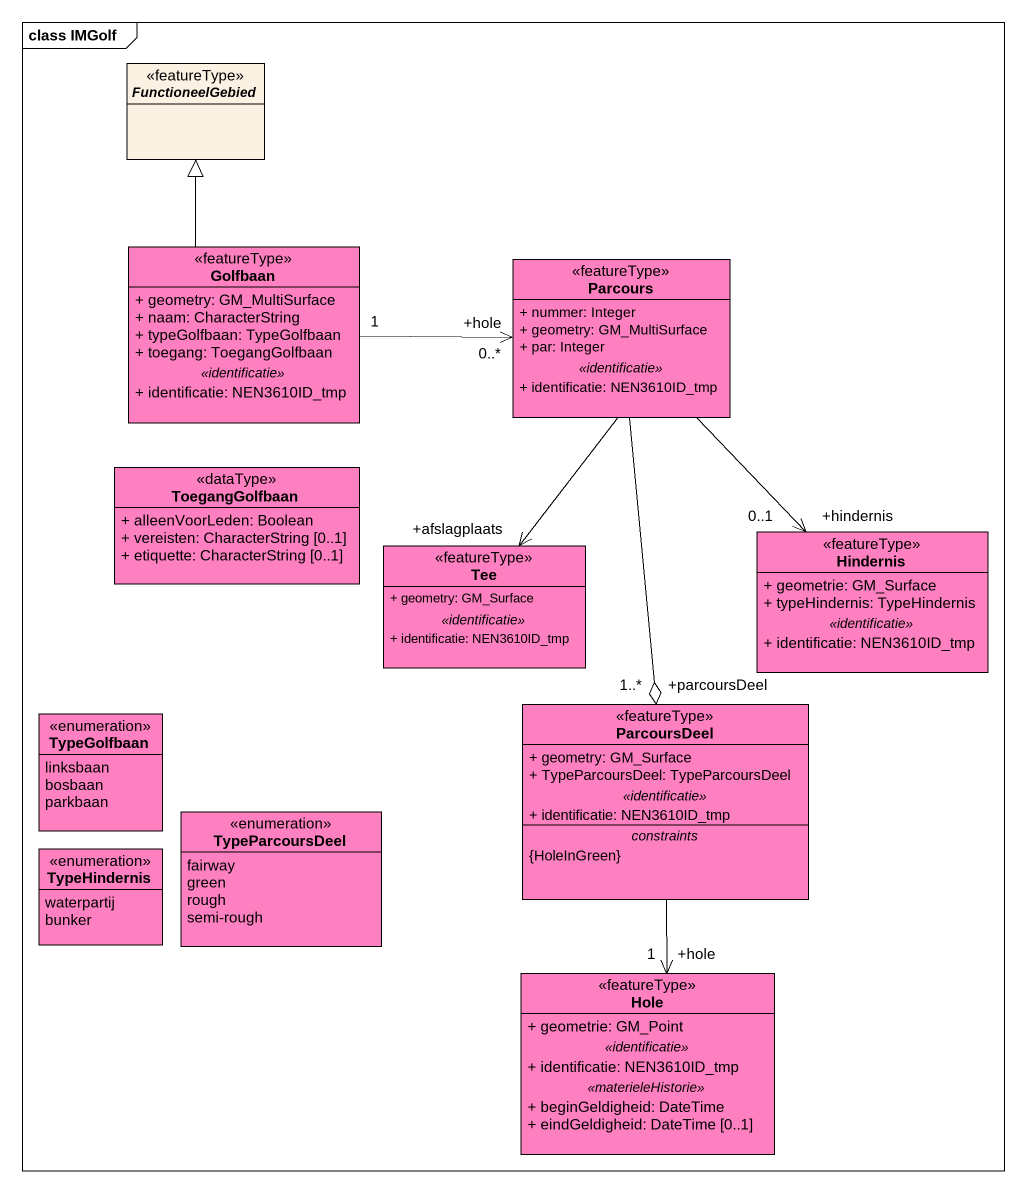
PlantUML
@startuml
mainframe class IMGolf
hide circle
hide empty members
skinparam classAttributeIconSize 0
abstract class FunctioneelGebied <<featureType>> #FCF2E3
class Golfbaan <<featureType>> #FF80C0 {
  + geometry: GM_MultiSurface
  + naam: CharacterString
  + typeGolfbaan: TypeGolfbaan
  + toegang: ToegangGolfbaan
  .. <<identificatie>> ..
  + identificatie: NEN3610ID_tmp
}
class Parcours <<featureType>> #FF80C0 {
  + nummer: Integer
  + geometry: GM_MultiSurface
  + par: Integer
  .. <<identificatie>> ..
  + identificatie: NEN3610ID_tmp
}
class ToegangGolfbaan <<dataType>> #FF80C0 {
  + alleenVoorLeden: Boolean
  + vereisten: CharacterString [0..1]
  + etiquette: CharacterString [0..1]
}
class Tee <<featureType>> #FF80C0 {
  + geometry: GM_Surface
  .. <<identificatie>> ..
  + identificatie: NEN3610ID_tmp
}
class Hindernis <<featureType>> #FF80C0 {
  + geometrie: GM_Surface
  + typeHindernis: TypeHindernis
  .. <<identificatie>> ..
  + identificatie: NEN3610ID_tmp
}
enum TypeGolfbaan #FF80C0 {
  linksbaan
  bosbaan
  parkbaan
}
class ParcoursDeel <<featureType>> #FF80C0 {
  + geometry: GM_Surface
  + TypeParcoursDeel: TypeParcoursDeel
  .. <<identificatie>> ..
  + identificatie: NEN3610ID_tmp
  -- constraints --
  {HoleInGreen}
}
enum TypeParcoursDeel #FF80C0 {
  fairway
  green
  rough
  semi-rough
}
enum TypeHindernis #FF80C0 {
  waterpartij
  bunker
}
class Hole <<featureType>> #FF80C0 {
  + geometrie: GM_Point
  .. <<identificatie>> ..
  + identificatie: NEN3610ID_tmp
  .. <<materieleHistorie>> ..
  + beginGeldigheid: DateTime
  + eindGeldigheid: DateTime [0..1]
}
Golfbaan -up-|> FunctioneelGebied
Golfbaan "1" -right-> "+hole\n0..*" Parcours
Parcours --> "+afslagplaats" Tee
Parcours --> "+hindernis\n0..1" Hindernis
Parcours --o "+parcoursDeel\n1..*" ParcoursDeel
ParcoursDeel --> "+hole\n1" Hole
@enduml
